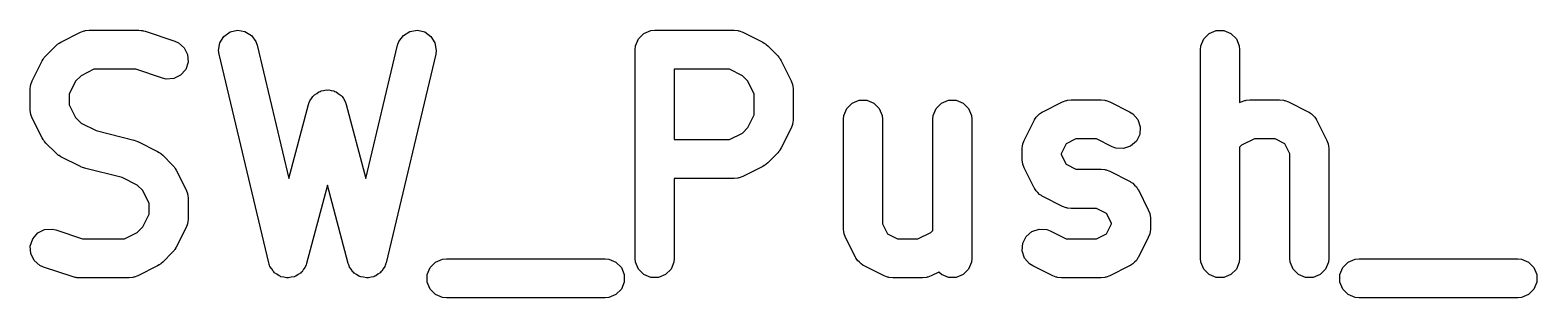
# Model space of a CAD drawing. Extents: x 2.89 to 7.48, y -5.65 to -1.93.
# Drawn here: x 7.1133 to 7.3412, y -3.0477 to -3.0073 of the extents above; entities that cross this region are included whole.
import ezdxf

# ---------------------------------------------------------------- set-up
doc = ezdxf.new("R2010")
doc.units = 0
doc.header["$MEASUREMENT"] = 0
doc.layers.add('BLACK', color=7, linetype='CONTINUOUS')

msp = doc.modelspace()

# ---------------------------------------------------------------- linework, layer by layer
at = {"layer": 'BLACK', "linetype": 'CONTINUOUS'}
for p, q in [((7.11719, -3.00964), (7.11742, -3.00945)), ((7.11742, -3.00945), (7.11747, -3.0094)), ((7.11747, -3.0094), (7.11756, -3.00934)), ((7.11756, -3.00934), (7.11764, -3.00927)), ((7.11764, -3.00927), (7.11771, -3.00924)), ((7.11771, -3.00924), (7.11796, -3.00909)), ((7.11796, -3.00909), (7.12096, -3.00759)), ((7.12096, -3.00759), (7.1215, -3.00738)), ((7.1215, -3.00738), (7.12161, -3.00737)), ((7.12161, -3.00737), (7.12171, -3.00733)), ((7.12171, -3.00733), (7.12228, -3.00728)), ((7.12228, -3.00728), (7.12978, -3.00728)), ((7.12978, -3.00728), (7.13007, -3.0073)), ((7.13007, -3.0073), (7.13015, -3.0073)), ((7.13015, -3.0073), (7.13025, -3.00732)), ((7.13025, -3.00732), (7.13036, -3.00733)), ((7.13036, -3.00733), (7.13043, -3.00736)), ((7.13043, -3.00736), (7.13071, -3.00743)), ((7.13071, -3.00743), (7.13521, -3.00893)), ((7.13521, -3.00893), (7.13574, -3.00916)), ((7.13574, -3.00916), (7.13661, -3.00992)), ((7.14183, -3.01034), (7.14201, -3.0092)), ((7.14201, -3.0092), (7.14261, -3.00822)), ((7.14261, -3.00822), (7.14355, -3.00754)), ((7.14355, -3.00754), (7.14467, -3.00728)), ((7.14467, -3.00728), (7.14581, -3.00746)), ((7.14581, -3.00746), (7.14679, -3.00806)), ((7.14679, -3.00806), (7.14746, -3.009)), ((7.14746, -3.009), (7.14765, -3.00954)), ((7.1689, -3.00954), (7.16909, -3.009)), ((7.16909, -3.009), (7.16977, -3.00806)), ((7.16977, -3.00806), (7.17075, -3.00746)), ((7.17075, -3.00746), (7.17189, -3.00728)), ((7.17189, -3.00728), (7.17301, -3.00754)), ((7.17301, -3.00754), (7.17394, -3.00822)), ((7.17394, -3.00822), (7.17454, -3.0092)), ((7.17454, -3.0092), (7.17473, -3.01034)), ((7.20487, -3.00965), (7.20532, -3.00859)), ((7.20532, -3.00859), (7.20613, -3.00777)), ((7.20613, -3.00777), (7.20719, -3.00733)), ((7.20719, -3.00733), (7.20777, -3.00728)), ((7.20777, -3.00728), (7.21977, -3.00728)), ((7.21977, -3.00728), (7.22035, -3.00733)), ((7.22035, -3.00733), (7.22044, -3.00737)), ((7.22044, -3.00737), (7.22055, -3.00738)), ((7.22055, -3.00738), (7.22109, -3.00759)), ((7.22109, -3.00759), (7.22409, -3.00909)), ((7.22409, -3.00909), (7.22434, -3.00924)), ((7.22434, -3.00924), (7.22441, -3.00927)), ((7.22441, -3.00927), (7.22449, -3.00934)), ((7.22449, -3.00934), (7.22458, -3.0094)), ((7.22458, -3.0094), (7.22463, -3.00945)), ((7.22463, -3.00945), (7.22486, -3.00964)), ((7.29036, -3.00965), (7.29081, -3.00859)), ((7.29081, -3.00859), (7.29162, -3.00777)), ((7.29162, -3.00777), (7.29268, -3.00733)), ((7.29268, -3.00733), (7.29384, -3.00733)), ((7.29384, -3.00733), (7.2949, -3.00777)), ((7.2949, -3.00777), (7.29572, -3.00859)), ((7.29572, -3.00859), (7.29616, -3.00965)), ((7.11514, -3.01191), (7.1153, -3.01166)), ((7.1153, -3.01166), (7.11533, -3.01159)), ((7.11533, -3.01159), (7.11539, -3.01151)), ((7.11539, -3.01151), (7.11545, -3.01142)), ((7.11545, -3.01142), (7.11551, -3.01137)), ((7.11551, -3.01137), (7.11569, -3.01114)), ((7.11569, -3.01114), (7.11719, -3.00964)), ((7.13661, -3.00992), (7.13713, -3.01095)), ((7.13713, -3.01095), (7.13721, -3.0121)), ((7.14191, -3.01091), (7.14183, -3.01034)), ((7.14941, -3.04241), (7.14191, -3.01091)), ((7.14765, -3.00954), (7.15244, -3.02966)), ((7.16411, -3.02966), (7.1689, -3.00954)), ((7.17465, -3.01091), (7.16715, -3.04241)), ((7.17473, -3.01034), (7.17465, -3.01091)), ((7.20482, -3.01023), (7.20487, -3.00965)), ((7.20482, -3.04172), (7.20482, -3.01023)), ((7.22486, -3.00964), (7.22636, -3.01114)), ((7.22636, -3.01114), (7.22654, -3.01137)), ((7.22654, -3.01137), (7.2266, -3.01142)), ((7.2266, -3.01142), (7.22666, -3.01151)), ((7.22666, -3.01151), (7.22672, -3.01159)), ((7.22672, -3.01159), (7.22675, -3.01166)), ((7.22675, -3.01166), (7.22691, -3.01191)), ((7.29031, -3.01023), (7.29036, -3.00965)), ((7.29031, -3.04172), (7.29031, -3.01023)), ((7.29616, -3.00965), (7.29621, -3.01023)), ((7.29621, -3.01023), (7.29621, -3.0182)), ((7.11364, -3.01491), (7.11514, -3.01191)), ((7.12298, -3.01318), (7.12103, -3.01415)), ((7.1293, -3.01318), (7.12298, -3.01318)), ((7.13335, -3.01453), (7.1293, -3.01318)), ((7.13609, -3.01406), (7.13506, -3.01458)), ((7.13685, -3.01319), (7.13609, -3.01406)), ((7.13721, -3.0121), (7.13685, -3.01319)), ((7.21907, -3.01318), (7.21072, -3.01318)), ((7.21072, -3.01318), (7.21072, -3.02377)), ((7.22102, -3.01415), (7.21907, -3.01318)), ((7.22691, -3.01191), (7.22841, -3.01491)), ((7.11333, -3.01623), (7.11339, -3.01565)), ((7.11333, -3.01923), (7.11333, -3.01623)), ((7.11339, -3.01565), (7.11343, -3.01555)), ((7.11343, -3.01545), (7.11364, -3.01491)), ((7.11343, -3.01555), (7.11343, -3.01545)), ((7.12021, -3.01498), (7.11923, -3.01692)), ((7.12103, -3.01415), (7.12021, -3.01498)), ((7.13391, -3.01466), (7.13335, -3.01453)), ((7.13506, -3.01458), (7.13391, -3.01466)), ((7.15771, -3.01638), (7.15809, -3.01628)), ((7.15809, -3.01628), (7.15828, -3.01631)), ((7.15828, -3.01631), (7.15847, -3.01628)), ((7.15847, -3.01628), (7.15884, -3.01638)), ((7.22184, -3.01498), (7.22102, -3.01415)), ((7.22282, -3.01692), (7.22184, -3.01498)), ((7.22841, -3.01491), (7.22862, -3.01545)), ((7.22862, -3.01545), (7.22862, -3.01555)), ((7.22862, -3.01555), (7.22866, -3.01565)), ((7.22866, -3.01565), (7.22872, -3.01623)), ((7.22872, -3.01623), (7.22872, -3.02073)), ((7.11923, -3.01692), (7.11923, -3.01853)), ((7.11923, -3.01853), (7.12021, -3.02048)), ((7.15244, -3.02966), (7.15542, -3.01847)), ((7.15542, -3.01847), (7.15547, -3.01833)), ((7.15547, -3.01833), (7.15548, -3.01827)), ((7.15548, -3.01827), (7.15552, -3.01821)), ((7.15552, -3.01821), (7.15563, -3.01792)), ((7.15563, -3.01792), (7.15586, -3.01761)), ((7.15586, -3.01761), (7.15606, -3.01728)), ((7.15606, -3.01728), (7.15621, -3.01716)), ((7.15621, -3.01716), (7.15633, -3.01701)), ((7.15633, -3.01701), (7.15666, -3.01681)), ((7.15666, -3.01681), (7.15697, -3.01658)), ((7.15697, -3.01658), (7.15716, -3.01653)), ((7.15716, -3.01653), (7.15732, -3.01643)), ((7.15732, -3.01643), (7.15771, -3.01638)), ((7.15884, -3.01638), (7.15923, -3.01643)), ((7.15923, -3.01643), (7.15939, -3.01653)), ((7.15939, -3.01653), (7.15958, -3.01658)), ((7.15958, -3.01658), (7.15989, -3.01681)), ((7.15989, -3.01681), (7.16023, -3.01701)), ((7.16023, -3.01701), (7.16034, -3.01716)), ((7.16034, -3.01716), (7.16049, -3.01728)), ((7.16049, -3.01728), (7.16069, -3.01761)), ((7.16069, -3.01761), (7.16093, -3.01792)), ((7.16093, -3.01792), (7.16103, -3.01821)), ((7.16103, -3.01821), (7.16107, -3.01827)), ((7.16107, -3.01827), (7.16108, -3.01833)), ((7.16108, -3.01833), (7.16113, -3.01847)), ((7.16113, -3.01847), (7.16411, -3.02966)), ((7.22282, -3.02003), (7.22282, -3.01692)), ((7.23681, -3.01909), (7.23763, -3.01827)), ((7.23763, -3.01827), (7.23869, -3.01783)), ((7.23869, -3.01783), (7.23984, -3.01783)), ((7.23984, -3.01783), (7.24091, -3.01827)), ((7.24091, -3.01827), (7.24172, -3.01909)), ((7.25031, -3.01909), (7.25112, -3.01827)), ((7.25112, -3.01827), (7.25219, -3.01783)), ((7.25219, -3.01783), (7.25334, -3.01783)), ((7.25334, -3.01783), (7.25441, -3.01827)), ((7.25441, -3.01827), (7.25522, -3.01909)), ((7.26644, -3.01959), (7.26944, -3.01809)), ((7.26944, -3.01809), (7.26998, -3.01788)), ((7.26998, -3.01788), (7.27009, -3.01787)), ((7.27009, -3.01787), (7.27019, -3.01783)), ((7.27019, -3.01783), (7.27076, -3.01777)), ((7.27076, -3.01777), (7.27526, -3.01777)), ((7.27526, -3.01777), (7.27584, -3.01783)), ((7.27584, -3.01783), (7.27594, -3.01787)), ((7.27594, -3.01787), (7.27604, -3.01788)), ((7.27604, -3.01788), (7.27658, -3.01809)), ((7.27658, -3.01809), (7.27958, -3.01959)), ((7.29621, -3.0182), (7.29644, -3.01809)), ((7.29644, -3.01809), (7.29698, -3.01788)), ((7.29698, -3.01788), (7.29709, -3.01787)), ((7.29709, -3.01787), (7.29718, -3.01783)), ((7.29718, -3.01783), (7.29776, -3.01777)), ((7.29776, -3.01777), (7.30226, -3.01777)), ((7.30226, -3.01777), (7.30284, -3.01783)), ((7.30284, -3.01783), (7.30293, -3.01787)), ((7.30293, -3.01787), (7.30304, -3.01788)), ((7.30304, -3.01788), (7.30358, -3.01809)), ((7.30358, -3.01809), (7.30658, -3.01959)), ((7.11339, -3.0198), (7.11333, -3.01923)), ((7.11343, -3.0199), (7.11339, -3.0198)), ((7.11343, -3.02001), (7.11343, -3.0199)), ((7.11364, -3.02055), (7.11343, -3.02001)), ((7.11514, -3.02355), (7.11364, -3.02055)), ((7.12021, -3.02048), (7.12103, -3.0213)), ((7.22184, -3.02198), (7.22282, -3.02003)), ((7.22872, -3.02073), (7.22866, -3.0213)), ((7.23631, -3.02073), (7.23637, -3.02015)), ((7.23631, -3.03722), (7.23631, -3.02073)), ((7.23637, -3.02015), (7.23681, -3.01909)), ((7.24172, -3.01909), (7.24216, -3.02015)), ((7.24216, -3.02015), (7.24222, -3.02073)), ((7.24222, -3.02073), (7.24222, -3.03653)), ((7.24981, -3.02073), (7.24987, -3.02015)), ((7.24981, -3.0375), (7.24981, -3.02073)), ((7.24987, -3.02015), (7.25031, -3.01909)), ((7.25522, -3.01909), (7.25566, -3.02015)), ((7.25566, -3.02015), (7.25572, -3.02073)), ((7.25572, -3.02073), (7.25572, -3.04172)), ((7.26362, -3.02391), (7.26512, -3.02091)), ((7.26512, -3.02091), (7.26518, -3.02081)), ((7.26518, -3.02081), (7.2652, -3.02076)), ((7.2652, -3.02076), (7.26525, -3.02071)), ((7.26525, -3.02071), (7.26543, -3.02042)), ((7.26543, -3.02042), (7.26571, -3.02017)), ((7.26571, -3.02017), (7.26595, -3.01989)), ((7.26595, -3.01989), (7.26624, -3.01971)), ((7.26624, -3.01971), (7.2663, -3.01966)), ((7.2663, -3.01966), (7.26635, -3.01965)), ((7.26635, -3.01965), (7.26644, -3.01959)), ((7.27958, -3.01959), (7.28007, -3.01989)), ((7.28007, -3.01989), (7.28083, -3.02076)), ((7.28083, -3.02076), (7.28119, -3.02186)), ((7.30658, -3.01959), (7.30668, -3.01965)), ((7.30668, -3.01965), (7.30672, -3.01966)), ((7.30672, -3.01966), (7.30678, -3.01971)), ((7.30678, -3.01971), (7.30707, -3.01989)), ((7.30707, -3.01989), (7.30731, -3.02017)), ((7.30731, -3.02017), (7.30759, -3.02042)), ((7.30759, -3.02042), (7.30777, -3.02071)), ((7.30777, -3.02071), (7.30782, -3.02076)), ((7.30782, -3.02076), (7.30784, -3.02081)), ((7.30784, -3.02081), (7.3079, -3.02091)), ((7.3079, -3.02091), (7.3094, -3.02391)), ((7.12103, -3.0213), (7.12331, -3.02244)), ((7.12331, -3.02244), (7.129, -3.02386)), ((7.21907, -3.02377), (7.22102, -3.0228)), ((7.22102, -3.0228), (7.22184, -3.02198)), ((7.22841, -3.02205), (7.22691, -3.02505)), ((7.22862, -3.02151), (7.22841, -3.02205)), ((7.22866, -3.0213), (7.22862, -3.0214)), ((7.22862, -3.0214), (7.22862, -3.02151)), ((7.28111, -3.02301), (7.28059, -3.02404)), ((7.28119, -3.02186), (7.28111, -3.02301)), ((7.1153, -3.0238), (7.11514, -3.02355)), ((7.11533, -3.02387), (7.1153, -3.0238)), ((7.11539, -3.02395), (7.11533, -3.02387)), ((7.11545, -3.02404), (7.11539, -3.02395)), ((7.11551, -3.02409), (7.11545, -3.02404)), ((7.11569, -3.02431), (7.11551, -3.02409)), ((7.11719, -3.02581), (7.11569, -3.02431)), ((7.129, -3.02386), (7.12904, -3.02388)), ((7.12904, -3.02388), (7.12906, -3.02388)), ((7.12906, -3.02388), (7.1293, -3.02397)), ((7.1293, -3.02397), (7.12954, -3.02406)), ((7.12954, -3.02406), (7.12956, -3.02407)), ((7.12956, -3.02407), (7.1296, -3.02409)), ((7.1296, -3.02409), (7.1326, -3.02558)), ((7.21072, -3.02377), (7.21907, -3.02377)), ((7.22666, -3.02545), (7.2266, -3.02554)), ((7.22672, -3.02537), (7.22666, -3.02545)), ((7.22675, -3.02529), (7.22672, -3.02537)), ((7.22691, -3.02505), (7.22675, -3.02529)), ((7.26331, -3.02523), (7.26337, -3.02465)), ((7.26331, -3.02673), (7.26331, -3.02523)), ((7.26337, -3.02465), (7.26341, -3.02455)), ((7.26341, -3.02455), (7.26342, -3.02445)), ((7.26342, -3.02445), (7.26362, -3.02391)), ((7.26996, -3.02443), (7.26922, -3.02592)), ((7.27146, -3.02368), (7.26996, -3.02443)), ((7.27457, -3.02368), (7.27146, -3.02368)), ((7.27694, -3.02487), (7.27457, -3.02368)), ((7.27748, -3.02507), (7.27694, -3.02487)), ((7.27863, -3.02516), (7.27748, -3.02507)), ((7.27972, -3.02479), (7.27863, -3.02516)), ((7.28059, -3.02404), (7.27972, -3.02479)), ((7.29651, -3.02465), (7.29621, -3.02495)), ((7.29621, -3.02495), (7.29621, -3.04172)), ((7.29846, -3.02368), (7.29651, -3.02465)), ((7.30156, -3.02368), (7.29846, -3.02368)), ((7.30306, -3.02443), (7.30156, -3.02368)), ((7.30381, -3.02592), (7.30306, -3.02443)), ((7.3094, -3.02391), (7.30961, -3.02445)), ((7.30961, -3.02445), (7.30961, -3.02455)), ((7.30961, -3.02455), (7.30965, -3.02465)), ((7.30965, -3.02465), (7.30971, -3.02523)), ((7.30971, -3.02523), (7.30971, -3.04172)), ((7.11742, -3.026), (7.11719, -3.02581)), ((7.11747, -3.02606), (7.11742, -3.026)), ((7.11756, -3.02612), (7.11747, -3.02606)), ((7.11764, -3.02618), (7.11756, -3.02612)), ((7.11771, -3.02621), (7.11764, -3.02618)), ((7.11796, -3.02637), (7.11771, -3.02621)), ((7.12096, -3.02787), (7.11796, -3.02637)), ((7.1326, -3.02558), (7.13285, -3.02574)), ((7.13285, -3.02574), (7.13292, -3.02577)), ((7.13292, -3.02577), (7.133, -3.02584)), ((7.133, -3.02584), (7.13309, -3.02589)), ((7.13309, -3.02589), (7.13314, -3.02595)), ((7.13314, -3.02595), (7.13337, -3.02614)), ((7.13337, -3.02614), (7.13487, -3.02764)), ((7.13487, -3.02764), (7.13505, -3.02786)), ((7.22434, -3.02771), (7.22409, -3.02787)), ((7.22441, -3.02768), (7.22434, -3.02771)), ((7.22449, -3.02761), (7.22441, -3.02768)), ((7.22458, -3.02756), (7.22449, -3.02761)), ((7.22463, -3.0275), (7.22458, -3.02756)), ((7.22486, -3.02731), (7.22463, -3.0275)), ((7.22636, -3.02581), (7.22486, -3.02731)), ((7.22654, -3.02559), (7.22636, -3.02581)), ((7.2266, -3.02554), (7.22654, -3.02559)), ((7.26337, -3.0273), (7.26331, -3.02673)), ((7.26341, -3.0274), (7.26337, -3.0273)), ((7.26342, -3.02751), (7.26341, -3.0274)), ((7.26362, -3.02805), (7.26342, -3.02751)), ((7.26922, -3.02592), (7.26922, -3.02603)), ((7.26922, -3.02603), (7.26996, -3.02752)), ((7.26996, -3.02752), (7.27146, -3.02827)), ((7.30381, -3.04172), (7.30381, -3.02592)), ((7.121, -3.02788), (7.12096, -3.02787)), ((7.12102, -3.0279), (7.121, -3.02788)), ((7.12126, -3.02798), (7.12102, -3.0279)), ((7.1215, -3.02807), (7.12126, -3.02798)), ((7.12152, -3.02808), (7.1215, -3.02807)), ((7.12157, -3.02809), (7.12152, -3.02808)), ((7.12725, -3.02951), (7.12157, -3.02809)), ((7.12953, -3.03065), (7.12725, -3.02951)), ((7.13505, -3.02786), (7.13511, -3.02792)), ((7.13511, -3.02792), (7.13517, -3.028)), ((7.13517, -3.028), (7.13524, -3.02809)), ((7.13524, -3.02809), (7.13527, -3.02816)), ((7.13527, -3.02816), (7.13542, -3.02841)), ((7.13542, -3.02841), (7.13692, -3.0314)), ((7.21977, -3.02968), (7.21072, -3.02968)), ((7.21072, -3.02968), (7.21072, -3.04172)), ((7.22035, -3.02962), (7.21977, -3.02968)), ((7.22044, -3.02958), (7.22035, -3.02962)), ((7.22055, -3.02957), (7.22044, -3.02958)), ((7.22109, -3.02937), (7.22055, -3.02957)), ((7.22409, -3.02787), (7.22109, -3.02937)), ((7.26512, -3.03105), (7.26362, -3.02805)), ((7.27146, -3.02827), (7.27526, -3.02827)), ((7.27526, -3.02827), (7.27584, -3.02833)), ((7.27584, -3.02833), (7.27594, -3.02837)), ((7.27594, -3.02837), (7.27604, -3.02838)), ((7.27604, -3.02838), (7.27658, -3.02858)), ((7.27658, -3.02858), (7.27958, -3.03008)), ((7.13035, -3.03147), (7.12953, -3.03065)), ((7.13133, -3.03342), (7.13035, -3.03147)), ((7.13692, -3.0314), (7.13713, -3.03195)), ((7.13713, -3.03195), (7.13714, -3.03205)), ((7.13714, -3.03205), (7.13718, -3.03215)), ((7.13718, -3.03215), (7.13723, -3.03273)), ((7.15828, -3.03069), (7.15513, -3.04249)), ((7.16142, -3.04249), (7.15828, -3.03069)), ((7.26518, -3.03114), (7.26512, -3.03105)), ((7.2652, -3.03119), (7.26518, -3.03114)), ((7.26525, -3.03124), (7.2652, -3.03119)), ((7.26543, -3.03154), (7.26525, -3.03124)), ((7.26571, -3.03178), (7.26543, -3.03154)), ((7.26595, -3.03206), (7.26571, -3.03178)), ((7.26624, -3.03224), (7.26595, -3.03206)), ((7.2663, -3.03229), (7.26624, -3.03224)), ((7.26635, -3.03231), (7.2663, -3.03229)), ((7.27958, -3.03008), (7.27968, -3.03014)), ((7.27968, -3.03014), (7.27972, -3.03016)), ((7.27972, -3.03016), (7.27978, -3.03021)), ((7.27978, -3.03021), (7.28007, -3.03039)), ((7.28007, -3.03039), (7.28032, -3.03067)), ((7.28032, -3.03067), (7.28059, -3.03091)), ((7.28059, -3.03091), (7.28078, -3.03121)), ((7.28078, -3.03121), (7.28083, -3.03126)), ((7.28083, -3.03126), (7.28084, -3.03131)), ((7.28084, -3.03131), (7.2809, -3.0314)), ((7.2809, -3.0314), (7.2824, -3.0344)), ((7.13133, -3.03503), (7.13133, -3.03342)), ((7.13723, -3.03273), (7.13723, -3.03572)), ((7.26644, -3.03237), (7.26635, -3.03231)), ((7.26944, -3.03387), (7.26644, -3.03237)), ((7.26998, -3.03407), (7.26944, -3.03387)), ((7.27009, -3.03408), (7.26998, -3.03407)), ((7.27019, -3.03412), (7.27009, -3.03408)), ((7.27076, -3.03418), (7.27019, -3.03412)), ((7.27457, -3.03418), (7.27076, -3.03418)), ((7.27606, -3.03493), (7.27457, -3.03418)), ((7.2824, -3.0344), (7.28261, -3.03495)), ((7.13035, -3.03698), (7.13133, -3.03503)), ((7.13713, -3.0365), (7.13692, -3.03705)), ((7.13714, -3.0364), (7.13713, -3.0365)), ((7.13718, -3.0363), (7.13714, -3.0364)), ((7.13723, -3.03572), (7.13718, -3.0363)), ((7.24222, -3.03653), (7.24297, -3.03802)), ((7.27681, -3.03642), (7.27606, -3.03493)), ((7.27606, -3.03802), (7.27681, -3.03653)), ((7.27681, -3.03653), (7.27681, -3.03642)), ((7.28261, -3.03495), (7.28262, -3.03505)), ((7.28262, -3.03505), (7.28266, -3.03515)), ((7.28266, -3.03515), (7.28271, -3.03572)), ((7.28271, -3.03572), (7.28271, -3.03722)), ((7.11335, -3.03986), (7.11372, -3.03876)), ((7.11372, -3.03876), (7.11447, -3.03789)), ((7.11447, -3.03789), (7.1155, -3.03738)), ((7.1155, -3.03738), (7.11665, -3.03729)), ((7.11665, -3.03729), (7.11722, -3.03742)), ((7.11722, -3.03742), (7.12126, -3.03877)), ((7.12126, -3.03877), (7.12758, -3.03877)), ((7.12758, -3.03877), (7.12953, -3.0378)), ((7.12953, -3.0378), (7.13035, -3.03698)), ((7.13692, -3.03705), (7.13542, -3.04005)), ((7.23637, -3.0378), (7.23631, -3.03722)), ((7.23641, -3.0379), (7.23637, -3.0378)), ((7.23642, -3.038), (7.23641, -3.0379)), ((7.23663, -3.03855), (7.23642, -3.038)), ((7.23813, -3.04154), (7.23663, -3.03855)), ((7.24297, -3.03802), (7.24446, -3.03877)), ((7.24446, -3.03877), (7.24757, -3.03877)), ((7.24757, -3.03877), (7.24952, -3.0378)), ((7.24952, -3.0378), (7.24981, -3.0375)), ((7.26342, -3.03944), (7.26393, -3.03841)), ((7.26393, -3.03841), (7.2648, -3.03766)), ((7.2648, -3.03766), (7.26589, -3.03729)), ((7.26589, -3.03729), (7.26704, -3.03738)), ((7.26704, -3.03738), (7.26758, -3.03758)), ((7.26758, -3.03758), (7.26996, -3.03877)), ((7.26996, -3.03877), (7.27457, -3.03877)), ((7.27457, -3.03877), (7.27606, -3.03802)), ((7.2824, -3.03855), (7.2809, -3.04154)), ((7.28261, -3.038), (7.2824, -3.03855)), ((7.28262, -3.0379), (7.28261, -3.038)), ((7.28266, -3.0378), (7.28262, -3.0379)), ((7.28271, -3.03722), (7.28266, -3.0378)), ((7.11343, -3.041), (7.11335, -3.03986)), ((7.11395, -3.04203), (7.11343, -3.041)), ((7.13487, -3.04081), (7.13337, -3.04231)), ((7.13505, -3.04059), (7.13487, -3.04081)), ((7.13511, -3.04053), (7.13505, -3.04059)), ((7.13517, -3.04045), (7.13511, -3.04053)), ((7.13524, -3.04036), (7.13517, -3.04045)), ((7.13527, -3.04029), (7.13524, -3.04036)), ((7.13542, -3.04005), (7.13527, -3.04029)), ((7.26333, -3.04059), (7.26342, -3.03944)), ((7.2637, -3.04169), (7.26333, -3.04059)), ((7.11482, -3.04279), (7.11395, -3.04203)), ((7.11535, -3.04303), (7.11482, -3.04279)), ((7.11985, -3.04453), (7.11535, -3.04303)), ((7.1326, -3.04287), (7.1296, -3.04437)), ((7.13285, -3.04271), (7.1326, -3.04287)), ((7.13292, -3.04268), (7.13285, -3.04271)), ((7.133, -3.04261), (7.13292, -3.04268)), ((7.13309, -3.04256), (7.133, -3.04261)), ((7.13314, -3.0425), (7.13309, -3.04256)), ((7.13337, -3.04231), (7.13314, -3.0425)), ((7.14947, -3.04261), (7.14941, -3.04241)), ((7.14948, -3.04268), (7.14947, -3.04261)), ((7.14952, -3.04274), (7.14948, -3.04268)), ((7.14959, -3.04296), (7.14952, -3.04274)), ((7.14985, -3.0433), (7.14959, -3.04296)), ((7.15006, -3.04367), (7.14985, -3.0433)), ((7.15018, -3.04377), (7.15006, -3.04367)), ((7.15467, -3.04337), (7.15444, -3.04373)), ((7.15493, -3.04303), (7.15467, -3.04337)), ((7.15501, -3.04281), (7.15493, -3.04303)), ((7.15505, -3.04275), (7.15501, -3.04281)), ((7.15506, -3.04268), (7.15505, -3.04275)), ((7.15513, -3.04249), (7.15506, -3.04268)), ((7.1615, -3.04268), (7.16142, -3.04249)), ((7.16151, -3.04275), (7.1615, -3.04268)), ((7.16155, -3.04281), (7.16151, -3.04275)), ((7.16163, -3.04303), (7.16155, -3.04281)), ((7.16189, -3.04337), (7.16163, -3.04303)), ((7.16211, -3.04373), (7.16189, -3.04337)), ((7.16649, -3.04367), (7.16637, -3.04377)), ((7.16671, -3.0433), (7.16649, -3.04367)), ((7.16696, -3.04296), (7.16671, -3.0433)), ((7.16703, -3.04274), (7.16696, -3.04296)), ((7.16707, -3.04268), (7.16703, -3.04274)), ((7.16708, -3.04261), (7.16707, -3.04268)), ((7.16715, -3.04241), (7.16708, -3.04261)), ((7.17338, -3.04415), (7.17382, -3.04308)), ((7.17382, -3.04308), (7.17463, -3.04227)), ((7.17463, -3.04227), (7.1757, -3.04183)), ((7.1757, -3.04183), (7.17627, -3.04177)), ((7.17627, -3.04177), (7.20027, -3.04177)), ((7.20027, -3.04177), (7.20085, -3.04183)), ((7.20085, -3.04183), (7.20191, -3.04227)), ((7.20191, -3.04227), (7.20273, -3.04308)), ((7.20273, -3.04308), (7.20317, -3.04415)), ((7.20487, -3.0423), (7.20482, -3.04172)), ((7.20532, -3.04336), (7.20487, -3.0423)), ((7.20613, -3.04418), (7.20532, -3.04336)), ((7.21023, -3.04336), (7.20941, -3.04418)), ((7.21067, -3.0423), (7.21023, -3.04336)), ((7.21072, -3.04172), (7.21067, -3.0423)), ((7.23819, -3.04164), (7.23813, -3.04154)), ((7.2382, -3.04169), (7.23819, -3.04164)), ((7.23825, -3.04174), (7.2382, -3.04169)), ((7.23843, -3.04203), (7.23825, -3.04174)), ((7.23871, -3.04228), (7.23843, -3.04203)), ((7.23896, -3.04256), (7.23871, -3.04228)), ((7.23925, -3.04274), (7.23896, -3.04256)), ((7.2393, -3.04279), (7.23925, -3.04274)), ((7.23935, -3.0428), (7.2393, -3.04279)), ((7.23945, -3.04287), (7.23935, -3.0428)), ((7.24245, -3.04437), (7.23945, -3.04287)), ((7.25522, -3.04336), (7.25441, -3.04418)), ((7.25566, -3.0423), (7.25522, -3.04336)), ((7.25572, -3.04172), (7.25566, -3.0423)), ((7.26445, -3.04256), (7.2637, -3.04169)), ((7.26494, -3.04287), (7.26445, -3.04256)), ((7.26794, -3.04437), (7.26494, -3.04287)), ((7.27958, -3.04287), (7.27658, -3.04437)), ((7.27968, -3.0428), (7.27958, -3.04287)), ((7.27972, -3.04279), (7.27968, -3.0428)), ((7.27978, -3.04274), (7.27972, -3.04279)), ((7.28007, -3.04256), (7.27978, -3.04274)), ((7.28032, -3.04228), (7.28007, -3.04256)), ((7.28059, -3.04203), (7.28032, -3.04228)), ((7.28078, -3.04174), (7.28059, -3.04203)), ((7.28083, -3.04169), (7.28078, -3.04174)), ((7.28084, -3.04164), (7.28083, -3.04169)), ((7.2809, -3.04154), (7.28084, -3.04164)), ((7.29036, -3.0423), (7.29031, -3.04172)), ((7.29081, -3.04336), (7.29036, -3.0423)), ((7.29162, -3.04418), (7.29081, -3.04336)), ((7.29572, -3.04336), (7.2949, -3.04418)), ((7.29616, -3.0423), (7.29572, -3.04336)), ((7.29621, -3.04172), (7.29616, -3.0423)), ((7.30386, -3.0423), (7.30381, -3.04172)), ((7.3043, -3.04336), (7.30386, -3.0423)), ((7.30512, -3.04418), (7.3043, -3.04336)), ((7.30921, -3.04336), (7.3084, -3.04418)), ((7.30965, -3.0423), (7.30921, -3.04336)), ((7.30971, -3.04172), (7.30965, -3.0423)), ((7.31136, -3.04415), (7.3118, -3.04308)), ((7.3118, -3.04308), (7.31262, -3.04227)), ((7.31262, -3.04227), (7.31368, -3.04183)), ((7.31368, -3.04183), (7.31426, -3.04177)), ((7.31426, -3.04177), (7.33825, -3.04177)), ((7.33825, -3.04177), (7.33883, -3.04183)), ((7.33883, -3.04183), (7.3399, -3.04227)), ((7.3399, -3.04227), (7.34071, -3.04308)), ((7.34071, -3.04308), (7.34115, -3.04415)), ((7.12013, -3.04459), (7.11985, -3.04453)), ((7.12021, -3.04462), (7.12013, -3.04459)), ((7.12031, -3.04463), (7.12021, -3.04462)), ((7.12041, -3.04465), (7.12031, -3.04463)), ((7.12049, -3.04465), (7.12041, -3.04465)), ((7.12078, -3.04468), (7.12049, -3.04465)), ((7.12828, -3.04468), (7.12078, -3.04468)), ((7.12886, -3.04462), (7.12828, -3.04468)), ((7.12895, -3.04458), (7.12886, -3.04462)), ((7.12906, -3.04457), (7.12895, -3.04458)), ((7.1296, -3.04437), (7.12906, -3.04457)), ((7.15027, -3.04389), (7.15018, -3.04377)), ((7.15063, -3.04411), (7.15027, -3.04389)), ((7.15097, -3.04437), (7.15063, -3.04411)), ((7.15112, -3.04441), (7.15097, -3.04437)), ((7.15125, -3.04449), (7.15112, -3.04441)), ((7.15167, -3.04456), (7.15125, -3.04449)), ((7.15209, -3.04467), (7.15167, -3.04456)), ((7.15224, -3.04465), (7.15209, -3.04467)), ((7.15239, -3.04467), (7.15224, -3.04465)), ((7.15281, -3.04458), (7.15239, -3.04467)), ((7.15323, -3.04452), (7.15281, -3.04458)), ((7.15336, -3.04444), (7.15323, -3.04452)), ((7.15351, -3.04441), (7.15336, -3.04444)), ((7.15386, -3.04416), (7.15351, -3.04441)), ((7.15423, -3.04394), (7.15386, -3.04416)), ((7.15432, -3.04382), (7.15423, -3.04394)), ((7.15444, -3.04373), (7.15432, -3.04382)), ((7.16223, -3.04382), (7.16211, -3.04373)), ((7.16233, -3.04394), (7.16223, -3.04382)), ((7.1627, -3.04416), (7.16233, -3.04394)), ((7.16305, -3.04441), (7.1627, -3.04416)), ((7.16319, -3.04444), (7.16305, -3.04441)), ((7.16332, -3.04452), (7.16319, -3.04444)), ((7.16375, -3.04458), (7.16332, -3.04452)), ((7.16417, -3.04467), (7.16375, -3.04458)), ((7.16432, -3.04465), (7.16417, -3.04467)), ((7.16447, -3.04467), (7.16432, -3.04465)), ((7.16488, -3.04456), (7.16447, -3.04467)), ((7.1653, -3.04449), (7.16488, -3.04456)), ((7.16543, -3.04441), (7.1653, -3.04449)), ((7.16558, -3.04437), (7.16543, -3.04441)), ((7.16592, -3.04411), (7.16558, -3.04437)), ((7.16628, -3.04389), (7.16592, -3.04411)), ((7.16637, -3.04377), (7.16628, -3.04389)), ((7.17338, -3.0453), (7.17338, -3.04415)), ((7.17382, -3.04636), (7.17338, -3.0453)), ((7.20317, -3.0453), (7.20273, -3.04636)), ((7.20317, -3.04415), (7.20317, -3.0453)), ((7.20719, -3.04462), (7.20613, -3.04418)), ((7.20835, -3.04462), (7.20719, -3.04462)), ((7.20941, -3.04418), (7.20835, -3.04462)), ((7.24299, -3.04457), (7.24245, -3.04437)), ((7.24309, -3.04458), (7.24299, -3.04457)), ((7.24319, -3.04462), (7.24309, -3.04458)), ((7.24377, -3.04468), (7.24319, -3.04462)), ((7.24827, -3.04468), (7.24377, -3.04468)), ((7.24884, -3.04462), (7.24827, -3.04468)), ((7.24894, -3.04458), (7.24884, -3.04462)), ((7.24905, -3.04457), (7.24894, -3.04458)), ((7.24959, -3.04437), (7.24905, -3.04457)), ((7.25074, -3.04379), (7.24959, -3.04437)), ((7.25112, -3.04418), (7.25074, -3.04379)), ((7.25219, -3.04462), (7.25112, -3.04418)), ((7.25334, -3.04462), (7.25219, -3.04462)), ((7.25441, -3.04418), (7.25334, -3.04462)), ((7.26848, -3.04457), (7.26794, -3.04437)), ((7.26859, -3.04458), (7.26848, -3.04457)), ((7.26869, -3.04462), (7.26859, -3.04458)), ((7.26926, -3.04468), (7.26869, -3.04462)), ((7.27526, -3.04468), (7.26926, -3.04468)), ((7.27584, -3.04462), (7.27526, -3.04468)), ((7.27594, -3.04458), (7.27584, -3.04462)), ((7.27604, -3.04457), (7.27594, -3.04458)), ((7.27658, -3.04437), (7.27604, -3.04457)), ((7.29268, -3.04462), (7.29162, -3.04418)), ((7.29384, -3.04462), (7.29268, -3.04462)), ((7.2949, -3.04418), (7.29384, -3.04462)), ((7.30618, -3.04462), (7.30512, -3.04418)), ((7.30733, -3.04462), (7.30618, -3.04462)), ((7.3084, -3.04418), (7.30733, -3.04462)), ((7.31136, -3.0453), (7.31136, -3.04415)), ((7.3118, -3.04636), (7.31136, -3.0453)), ((7.34115, -3.0453), (7.34071, -3.04636)), ((7.34115, -3.04415), (7.34115, -3.0453)), ((7.17463, -3.04718), (7.17382, -3.04636)), ((7.1757, -3.04762), (7.17463, -3.04718)), ((7.17627, -3.04768), (7.1757, -3.04762)), ((7.20027, -3.04768), (7.17627, -3.04768)), ((7.20085, -3.04762), (7.20027, -3.04768)), ((7.20191, -3.04718), (7.20085, -3.04762)), ((7.20273, -3.04636), (7.20191, -3.04718)), ((7.31262, -3.04718), (7.3118, -3.04636)), ((7.31368, -3.04762), (7.31262, -3.04718)), ((7.31426, -3.04768), (7.31368, -3.04762)), ((7.33825, -3.04768), (7.31426, -3.04768)), ((7.33883, -3.04762), (7.33825, -3.04768)), ((7.3399, -3.04718), (7.33883, -3.04762)), ((7.34071, -3.04636), (7.3399, -3.04718))]:
    msp.add_line(p, q, dxfattribs=at)

doc.saveas('drawing.dxf')
